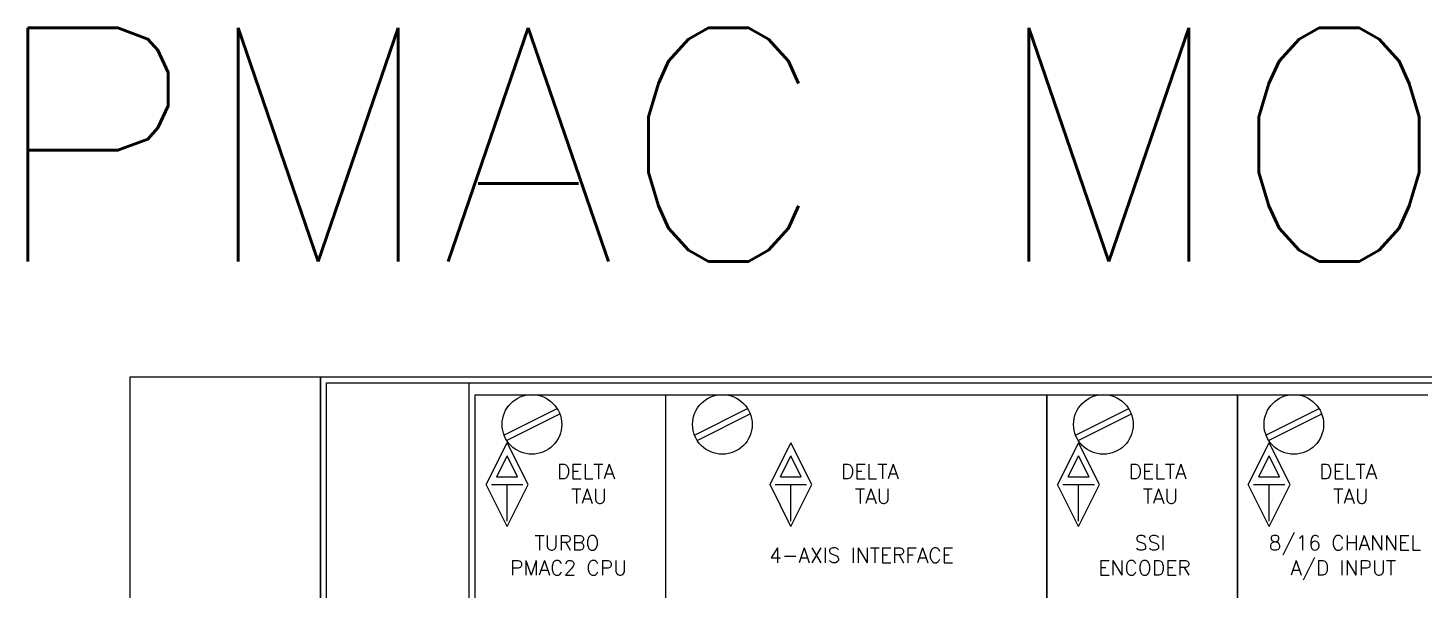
# Model space of a CAD drawing. Extents: x 0 to 34, y 0 to 22.
# Drawn here: x 15.466 to 16.519, y 13.702 to 14.126 of the extents above; entities that cross this region are included whole.
import ezdxf
from ezdxf.enums import TextEntityAlignment as Align

# ---------------------------------------------------------------- set-up
doc = ezdxf.new("R2010")
doc.units = 0
doc.header["$LTSCALE"] = 0.375
doc.header["$MEASUREMENT"] = 0
doc.linetypes.add('Standard', pattern=[0])
for name, color, linetype in [('Free_graphics', 2, 'Continuous'), ('TEXT', 7, 'Continuous'), ('Texts', 2, 'Continuous')]:
    doc.layers.add(name, color=color, linetype=linetype)
doc.styles.add('EPLFONT_00', font='simplex.shx', dxfattribs={"width": 0.8})
doc.styles.add('ROMANS', font='ROMANS.shx')

msp = doc.modelspace()

# ---------------------------------------------------------------- linework, layer by layer
at = {"layer": 'Free_graphics', "color": 2, "linetype": 'Standard', "lineweight": -3}
for p, q in [((15.5426, 12.9284), (15.5426, 13.8627)), ((15.5426, 13.8627), (15.6863, 13.8627)), ((15.5426, 12.9284), (15.5426, 13.8627)), ((15.5426, 13.8627), (15.6863, 13.8627)), ((15.6863, 13.8627), (15.6863, 12.9284)), ((15.6863, 12.9284), (15.6863, 13.8627)), ((15.6863, 13.8627), (17.9861, 13.8627)), ((15.6863, 13.8627), (15.6863, 12.9284)), ((15.6863, 12.9284), (15.6863, 13.8627)), ((15.6863, 13.8627), (17.9861, 13.8627)), ((15.6908, 12.9329), (15.6908, 13.8582)), ((15.6908, 13.8582), (17.9816, 13.8582)), ((15.6908, 12.9329), (15.6908, 13.8582)), ((15.6908, 13.8582), (17.9816, 13.8582)), ((15.7986, 12.9329), (15.7986, 13.8582)), ((15.7986, 12.9329), (15.7986, 13.8582)), ((15.8031, 12.9374), (15.8031, 13.8492)), ((15.8031, 13.8492), (15.9469, 13.8492)), ((15.8031, 12.9374), (15.8031, 13.8492)), ((15.8031, 13.8492), (15.9469, 13.8492)), ((15.9469, 13.8492), (16.2343, 13.8492)), ((15.9469, 13.8492), (16.2343, 13.8492)), ((15.9469, 12.9374), (15.9469, 13.8492)), ((16.2343, 13.8492), (16.2343, 12.9374)), ((16.2343, 12.9374), (16.2343, 13.8492)), ((16.2343, 13.8492), (16.3781, 13.8492)), ((16.2343, 13.8492), (16.2343, 12.9374)), ((16.2343, 12.9374), (16.2343, 13.8492)), ((16.2343, 13.8492), (16.3781, 13.8492)), ((16.3781, 13.8492), (16.3781, 12.9374)), ((16.3781, 12.9374), (16.3781, 13.8492)), ((16.3781, 13.8492), (16.5218, 13.8492)), ((16.3781, 13.8492), (16.3781, 12.9374)), ((16.3781, 12.9374), (16.3781, 13.8492)), ((16.3781, 13.8492), (16.5218, 13.8492)), ((15.8247, 13.8188), (15.8649, 13.8388)), ((15.8247, 13.8188), (15.8649, 13.8388)), ((15.8267, 13.8147), (15.8669, 13.8348)), ((15.8267, 13.8147), (15.8669, 13.8348)), ((15.9684, 13.8188), (16.0086, 13.8388)), ((15.9684, 13.8188), (16.0086, 13.8388)), ((15.9704, 13.8147), (16.0106, 13.8348)), ((15.9704, 13.8147), (16.0106, 13.8348)), ((16.2559, 13.8188), (16.2961, 13.8388)), ((16.2559, 13.8188), (16.2961, 13.8388)), ((16.2579, 13.8147), (16.2981, 13.8348)), ((16.2579, 13.8147), (16.2981, 13.8348)), ((16.3996, 13.8188), (16.4398, 13.8388)), ((16.3996, 13.8188), (16.4398, 13.8388)), ((16.4016, 13.8147), (16.4418, 13.8348)), ((16.4016, 13.8147), (16.4418, 13.8348))]:
    msp.add_line(p, q, dxfattribs=at)
at = {"layer": 'Free_graphics', "color": 3, "linetype": 'Standard', "lineweight": -3}
for p, q in [((15.8114, 13.7814), (15.8271, 13.8129)), ((15.8114, 13.7814), (15.8271, 13.8129)), ((15.8429, 13.7814), (15.8271, 13.813)), ((15.8429, 13.7814), (15.8271, 13.813)), ((16.0255, 13.7814), (16.0413, 13.8129)), ((16.0255, 13.7814), (16.0413, 13.8129)), ((16.057, 13.7814), (16.0413, 13.813)), ((16.057, 13.7814), (16.0413, 13.813)), ((16.2426, 13.7814), (16.2583, 13.8129)), ((16.2426, 13.7814), (16.2583, 13.8129)), ((16.2741, 13.7814), (16.2583, 13.813)), ((16.2741, 13.7814), (16.2583, 13.813)), ((16.3863, 13.7814), (16.4021, 13.8129)), ((16.3863, 13.7814), (16.4021, 13.8129)), ((16.4179, 13.7814), (16.4021, 13.813)), ((16.4179, 13.7814), (16.4021, 13.813)), ((15.8193, 13.7873), (15.8271, 13.8031)), ((15.8193, 13.7873), (15.8271, 13.8031)), ((15.835, 13.7873), (15.8271, 13.8031)), ((15.835, 13.7873), (15.8271, 13.8031)), ((16.0334, 13.7873), (16.0413, 13.8031)), ((16.0334, 13.7873), (16.0413, 13.8031)), ((16.0491, 13.7873), (16.0413, 13.8031)), ((16.0491, 13.7873), (16.0413, 13.8031)), ((16.2505, 13.7873), (16.2583, 13.8031)), ((16.2505, 13.7873), (16.2583, 13.8031)), ((16.2662, 13.7873), (16.2583, 13.8031)), ((16.2662, 13.7873), (16.2583, 13.8031)), ((16.3942, 13.7873), (16.4021, 13.8031)), ((16.3942, 13.7873), (16.4021, 13.8031)), ((16.4099, 13.7873), (16.4021, 13.8031)), ((16.4099, 13.7873), (16.4021, 13.8031)), ((15.8271, 13.7498), (15.8113, 13.7814)), ((15.8271, 13.7498), (15.8113, 13.7814)), ((15.8153, 13.7814), (15.839, 13.7814)), ((15.8153, 13.7814), (15.839, 13.7814)), ((15.8192, 13.7873), (15.835, 13.7873)), ((15.8192, 13.7873), (15.835, 13.7873)), ((15.8271, 13.7498), (15.8429, 13.7814)), ((15.8271, 13.7538), (15.8271, 13.7814)), ((15.8271, 13.7498), (15.8429, 13.7814)), ((15.8271, 13.7538), (15.8271, 13.7814)), ((16.0412, 13.7498), (16.0255, 13.7814)), ((16.0412, 13.7498), (16.0255, 13.7814)), ((16.0294, 13.7814), (16.0531, 13.7814)), ((16.0294, 13.7814), (16.0531, 13.7814)), ((16.0334, 13.7873), (16.0491, 13.7873)), ((16.0334, 13.7873), (16.0491, 13.7873)), ((16.0413, 13.7498), (16.057, 13.7814)), ((16.0413, 13.7538), (16.0413, 13.7814)), ((16.0413, 13.7498), (16.057, 13.7814)), ((16.0413, 13.7538), (16.0413, 13.7814)), ((16.2583, 13.7498), (16.2425, 13.7814)), ((16.2583, 13.7498), (16.2425, 13.7814)), ((16.2465, 13.7814), (16.2702, 13.7814)), ((16.2465, 13.7814), (16.2702, 13.7814)), ((16.2504, 13.7873), (16.2662, 13.7873)), ((16.2504, 13.7873), (16.2662, 13.7873)), ((16.2583, 13.7498), (16.2741, 13.7814)), ((16.2583, 13.7538), (16.2583, 13.7814)), ((16.2583, 13.7498), (16.2741, 13.7814)), ((16.2583, 13.7538), (16.2583, 13.7814)), ((16.402, 13.7498), (16.3863, 13.7814)), ((16.402, 13.7498), (16.3863, 13.7814)), ((16.3902, 13.7814), (16.4139, 13.7814)), ((16.3902, 13.7814), (16.4139, 13.7814)), ((16.3942, 13.7873), (16.4099, 13.7873)), ((16.3942, 13.7873), (16.4099, 13.7873)), ((16.4021, 13.7498), (16.4179, 13.7814)), ((16.4021, 13.7538), (16.4021, 13.7814)), ((16.4021, 13.7498), (16.4179, 13.7814)), ((16.4021, 13.7538), (16.4021, 13.7814))]:
    msp.add_line(p, q, dxfattribs=at)
at = {"layer": 'Free_graphics', "color": 2, "linetype": 'Standard', "lineweight": -3}
for centre in [(15.8458, 13.8268), (15.8458, 13.8268), (15.9895, 13.8268), (15.9895, 13.8268), (16.277, 13.8268), (16.277, 13.8268), (16.4207, 13.8268), (16.4207, 13.8268)]:
    msp.add_circle(centre, 0.0225, dxfattribs=at)

# ---------------------------------------------------------------- texts
at = {"layer": 'TEXT', "style": 'ROMANS'}
msp.add_text('PMAC MOTION CONTROL', height=0.176212, dxfattribs=at).set_placement((16.8362, 13.9499, 0.3283), align=Align.CENTER)
at = {"layer": 'Texts', "color": 3, "lineweight": -3, "style": 'EPLFONT_00'}
for s, height, p in [('DELTA', 0.01121, (15.8648, 13.7857)), ('DELTA', 0.01121, (15.8648, 13.7857)), ('DELTA', 0.01121, (16.079, 13.7857)), ('DELTA', 0.01121, (16.079, 13.7857)), ('DELTA', 0.01121, (16.2961, 13.7857)), ('DELTA', 0.01121, (16.2961, 13.7857)), ('DELTA', 0.01121, (16.4398, 13.7857)), ('DELTA', 0.01121, (16.4398, 13.7857)), ('TAU', 0.01121, (15.8755, 13.767)), ('TAU', 0.01121, (15.8755, 13.767)), ('TAU', 0.01121, (16.0896, 13.767)), ('TAU', 0.01121, (16.0896, 13.767)), ('TAU', 0.01121, (16.3067, 13.767)), ('TAU', 0.01121, (16.3067, 13.767)), ('TAU', 0.01121, (16.4504, 13.767)), ('TAU', 0.01121, (16.4504, 13.767)), ('TURBO', 0.01121, (15.8478, 13.7318)), ('TURBO', 0.01121, (15.8478, 13.7318)), ('SSI', 0.01121, (16.3007, 13.7318)), ('SSI', 0.01121, (16.3007, 13.7318)), ('8/16 CHANNEL', 0.011211, (16.4018, 13.7318)), ('4-AXIS INTERFACE', 0.011211, (16.0248, 13.7224)), ('4-AXIS INTERFACE', 0.011211, (16.0248, 13.7224)), ('A/D INPUT', 0.01121, (16.4181, 13.7129)), ('A/D INPUT', 0.01121, (16.4181, 13.7129)), ('PMAC2 CPU', 0.01121, (15.8293, 13.7129)), ('PMAC2 CPU', 0.01121, (15.8293, 13.7129)), ('ENCODER', 0.01121, (16.2732, 13.7129)), ('ENCODER', 0.01121, (16.2732, 13.7129))]:
    msp.add_text(s, height=height, dxfattribs=at).set_placement(p)

doc.saveas('drawing.dxf')
